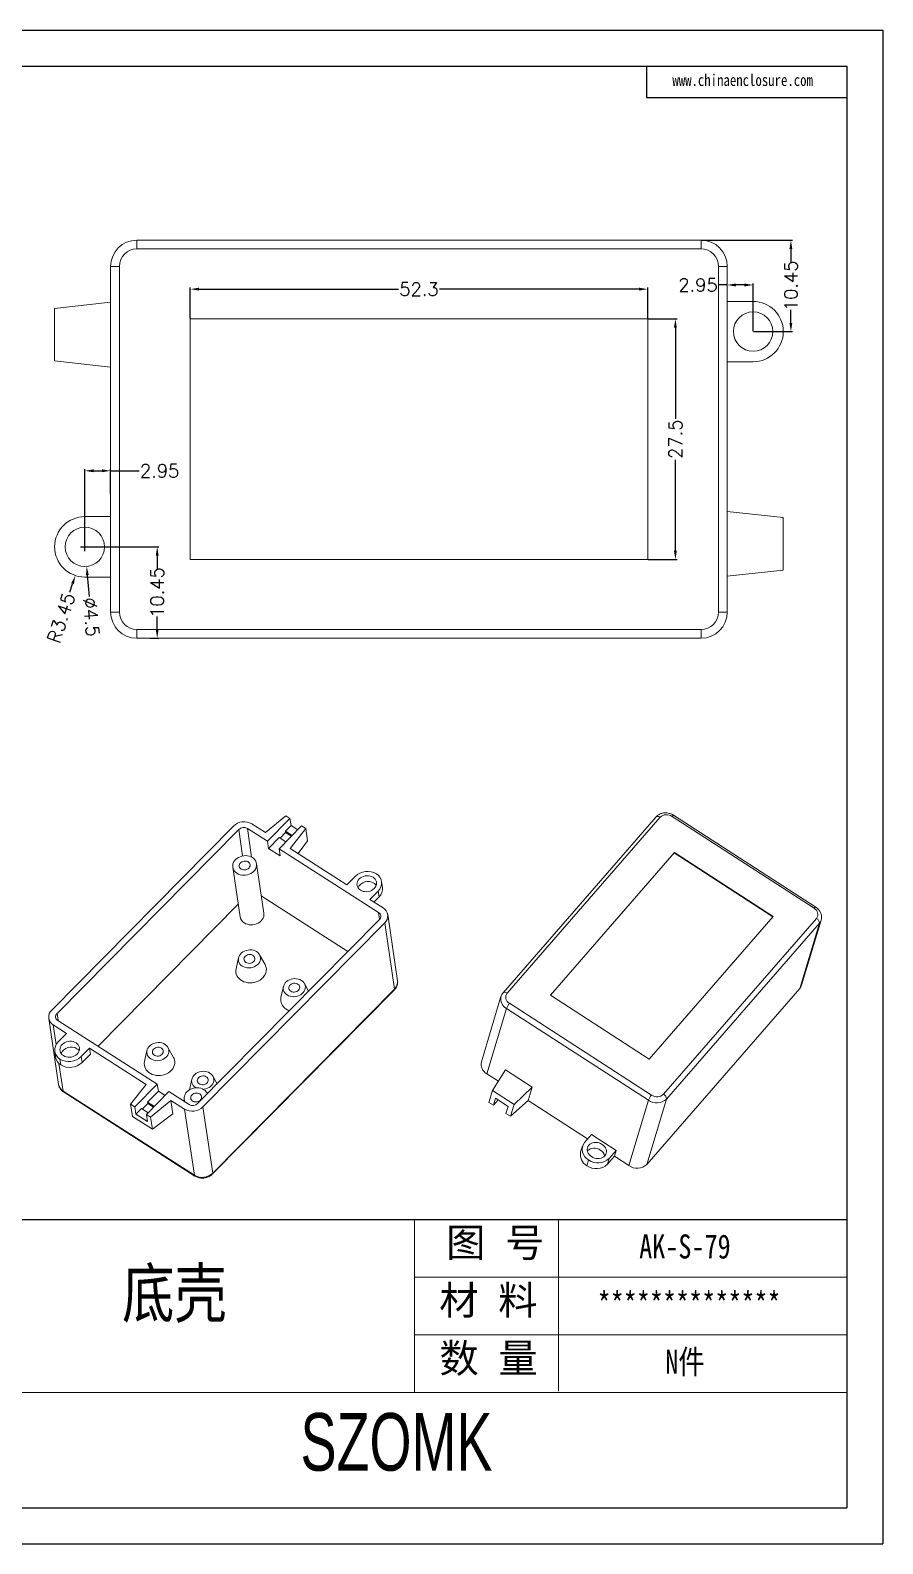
# Model space of a CAD drawing. Header units: inches. Extents: x 3288 to 3801, y 519 to 692.
# Drawn here: x 3703.7 to 3801.2, y 519 to 692 of the extents above; entities that cross this region are included whole.
import ezdxf

# ---------------------------------------------------------------- set-up
doc = ezdxf.new("R2010")
doc.units = ezdxf.units.IN
doc.layers.add('文字', color=81, linetype='Continuous')
doc.layers.add('粗实线', color=7, linetype='Continuous', lineweight=30)
doc.layers.add('细实线', color=3, linetype='Continuous', lineweight=9)
doc.styles.get("Standard").update_dxf_attribs({"font": 'txt', "bigfont": 'gbcbig.shx'})
doc.styles.add('宋体', font='', dxfattribs={"width": 0.8, "height": 3.5})
doc.styles.add('长仿宋', font='simsun.ttc', dxfattribs={"width": 0.7, "height": 4})
doc.styles.get('宋体').set_extended_font_data('SimSun')
doc.dimstyles.new('1.5', dxfattribs={"dimtxt": 1.5, "dimasz": 1, "dimexe": 0.18, "dimexo": 0.0625, "dimgap": 0.1, "dimtad": 0, "dimzin": 12, "dimdsep": 46, "dimtxsty": 'Standard', "dimcen": 0.5, "dimclrd": 3, "dimclre": 3, "dimadec": 0, "dimazin": 0, "dimtfac": 1, "dimtofl": 0, "dimtmove": 0, "dimatfit": 3, "dimfxl": 1, "dimtolj": 1, "dimtzin": 0, "dimarcsym": 0})

# ---------------------------------------------------------------- blocks, each defined once
blk = doc.blocks.new('*D284')
at = {"color": 3, "lineweight": -2}
for p, q in [((3710, 632.97), (3718.39, 632.97)), ((3718.21, 631.97), (3718.21, 630.47)), ((3718.21, 623.52), (3718.21, 625.02)), ((3717.42, 622.52), (3718.39, 622.52))]:
    blk.add_line(p, q, dxfattribs=at)
at = {"color": 3}
for points in [[(3718.05, 631.97), (3718.38, 631.97), (3718.21, 632.97)], [(3718.05, 623.52), (3718.38, 623.52), (3718.21, 622.52)]]:
    blk.add_solid(points, dxfattribs=at)
at = {"layer": 'Defpoints', "color": 0}
for p in [(3709.94, 632.97), (3717.35, 622.52), (3718.21, 622.52)]:
    blk.add_point(p, dxfattribs=at)
at = {"color": 0, "insert": (3718.21, 627.75), "char_height": 1.5, "attachment_point": 5, "rotation": 90}
blk.add_mtext('\\A1;10.45', dxfattribs=at)
blk = doc.blocks.new('*D285')
at = {"color": 3, "lineweight": -2}
for p, q in [((3709.94, 633.03), (3709.94, 641.84)), ((3712.89, 639.07), (3712.89, 641.84)), ((3710.94, 641.66), (3711.89, 641.66)), ((3712.89, 641.66), (3716.14, 641.66))]:
    blk.add_line(p, q, dxfattribs=at)
at = {"color": 3}
for points in [[(3710.94, 641.83), (3710.94, 641.5), (3709.94, 641.66)], [(3711.89, 641.83), (3711.89, 641.5), (3712.89, 641.66)]]:
    blk.add_solid(points, dxfattribs=at)
at = {"layer": 'Defpoints', "color": 0}
for p in [(3712.89, 641.66), (3712.89, 639), (3709.94, 632.97)]:
    blk.add_point(p, dxfattribs=at)
at = {"color": 0, "insert": (3718.49, 641.66), "char_height": 1.5, "attachment_point": 5}
blk.add_mtext('\\A1;2.95', dxfattribs=at)
blk = doc.blocks.new('*D286')
at = {"color": 3, "lineweight": -2}
for p, q in [((3721.99, 659.08), (3721.99, 662.6)), ((3774.29, 659.08), (3774.29, 662.6)), ((3722.99, 662.42), (3745.79, 662.42)), ((3773.29, 662.42), (3750.49, 662.42))]:
    blk.add_line(p, q, dxfattribs=at)
at = {"color": 3}
for points in [[(3722.99, 662.59), (3722.99, 662.26), (3721.99, 662.42)], [(3773.29, 662.59), (3773.29, 662.26), (3774.29, 662.42)]]:
    blk.add_solid(points, dxfattribs=at)
at = {"layer": 'Defpoints', "color": 0}
for p in [(3774.29, 662.42), (3721.99, 659.02), (3774.29, 659.02)]:
    blk.add_point(p, dxfattribs=at)
at = {"color": 0, "insert": (3748.14, 662.42), "char_height": 1.5, "attachment_point": 5}
blk.add_mtext('\\A1;52.3', dxfattribs=at)
blk = doc.blocks.new('*D287')
at = {"color": 3, "lineweight": -2}
for p, q in [((3774.35, 659.02), (3777.64, 659.02)), ((3777.46, 658.02), (3777.46, 647.62)), ((3777.46, 632.52), (3777.46, 642.92)), ((3774.35, 631.52), (3777.64, 631.52))]:
    blk.add_line(p, q, dxfattribs=at)
at = {"color": 3}
for points in [[(3777.29, 658.02), (3777.62, 658.02), (3777.46, 659.02)], [(3777.29, 632.52), (3777.62, 632.52), (3777.46, 631.52)]]:
    blk.add_solid(points, dxfattribs=at)
at = {"layer": 'Defpoints', "color": 0}
for p in [(3774.29, 659.02), (3774.29, 631.52), (3777.46, 631.52)]:
    blk.add_point(p, dxfattribs=at)
at = {"color": 0, "insert": (3777.46, 645.27), "char_height": 1.5, "attachment_point": 5, "rotation": 90}
blk.add_mtext('\\A1;27.5', dxfattribs=at)
blk = doc.blocks.new('*D288')
at = {"color": 3, "lineweight": -2}
for p, q in [((3783.39, 662.9), (3782.39, 662.9)), ((3783.39, 662.82), (3783.39, 663.08)), ((3785.34, 662.9), (3784.39, 662.9)), ((3786.34, 657.63), (3786.34, 663.08))]:
    blk.add_line(p, q, dxfattribs=at)
at = {"color": 3}
for points in [[(3784.39, 663.07), (3784.39, 662.73), (3783.39, 662.9)], [(3785.34, 663.07), (3785.34, 662.73), (3786.34, 662.9)]]:
    blk.add_solid(points, dxfattribs=at)
at = {"layer": 'Defpoints', "color": 0}
for p in [(3783.39, 662.9), (3783.39, 662.76), (3786.34, 657.57)]:
    blk.add_point(p, dxfattribs=at)
at = {"color": 0, "insert": (3780.04, 662.9), "char_height": 1.5, "attachment_point": 5}
blk.add_mtext('\\A1;2.95', dxfattribs=at)
blk = doc.blocks.new('*D289')
at = {"color": 3, "lineweight": -2}
for p, q in [((3780.45, 668.02), (3790.84, 668.02)), ((3790.66, 667.02), (3790.66, 665.52)), ((3790.66, 658.57), (3790.66, 660.07)), ((3786.4, 657.57), (3790.84, 657.57))]:
    blk.add_line(p, q, dxfattribs=at)
at = {"color": 3}
for points in [[(3790.49, 667.02), (3790.82, 667.02), (3790.66, 668.02)], [(3790.49, 658.57), (3790.82, 658.57), (3790.66, 657.57)]]:
    blk.add_solid(points, dxfattribs=at)
at = {"layer": 'Defpoints', "color": 0}
for p in [(3780.39, 668.02), (3790.66, 668.02), (3786.34, 657.57)]:
    blk.add_point(p, dxfattribs=at)
at = {"color": 0, "insert": (3790.66, 662.8), "char_height": 1.5, "attachment_point": 5, "rotation": 90}
blk.add_mtext('\\A1;10.45', dxfattribs=at)
blk = doc.blocks.new('*D290')
at = {"color": 3, "lineweight": -2}
for p, q in [((3709.94, 632.47), (3709.94, 633.47)), ((3709.44, 632.97), (3710.44, 632.97)), ((3708.22, 627.8), (3708.54, 628.75))]:
    blk.add_line(p, q, dxfattribs=at)
at = {"color": 3}
blk.add_solid([(3708.38, 628.8), (3708.69, 628.7), (3708.85, 629.7)], dxfattribs=at)
at = {"layer": 'Defpoints', "color": 0}
for p in [(3709.94, 632.97), (3708.85, 629.7)]:
    blk.add_point(p, dxfattribs=at)
at = {"color": 0, "insert": (3707.24, 624.86), "char_height": 1.5, "attachment_point": 5, "rotation": 71.6304}
blk.add_mtext('\\A1;R3.45', dxfattribs=at)
blk = doc.blocks.new('*D291')
at = {"color": 3, "lineweight": -2}
for p, q in [((3709.94, 632.47), (3709.94, 633.47)), ((3709.44, 632.97), (3710.44, 632.97)), ((3710.47, 627.28), (3710.24, 629.74))]:
    blk.add_line(p, q, dxfattribs=at)
at = {"color": 3}
blk.add_solid([(3710.4, 629.75), (3710.07, 629.72), (3710.15, 630.73)], dxfattribs=at)
at = {"layer": 'Defpoints', "color": 0}
for p in [(3709.73, 635.21), (3710.15, 630.73)]:
    blk.add_point(p, dxfattribs=at)
at = {"color": 0, "insert": (3710.68, 624.94), "char_height": 1.5, "attachment_point": 5, "rotation": 275.3011}
blk.add_mtext('\\A1;∅4.5', dxfattribs=at)

msp = doc.modelspace()

# ---------------------------------------------------------------- linework, layer by layer
for p, q in [((3556.531, 692.009), (3801.158, 692.009)), ((3801.158, 692.009), (3801.158, 519.041)), ((3562.861, 687.891), (3797.04, 687.891)), ((3774.16, 687.891), (3774.16, 684.316)), ((3797.04, 687.891), (3797.04, 523.159)), ((3774.16, 684.316), (3797.04, 684.316)), ((3648.781, 556.105), (3797.04, 556.105)), ((3562.861, 523.159), (3797.04, 523.159)), ((3556.531, 519.041), (3801.158, 519.041))]:
    msp.add_line(p, q)
at = {"color": 7, "linetype": 'Continuous', "lineweight": 15}
for p, q in [((3715.888, 668.022), (3715.888, 667.022)), ((3715.888, 668.022), (3780.388, 668.022)), ((3780.388, 667.022), (3780.388, 668.022)), ((3780.388, 667.022), (3715.888, 667.022)), ((3713.888, 665.022), (3712.888, 665.022)), ((3712.888, 625.522), (3712.888, 665.022)), ((3713.888, 665.022), (3713.888, 625.522)), ((3782.388, 625.522), (3782.388, 665.022)), ((3783.388, 665.022), (3782.388, 665.022)), ((3783.388, 665.022), (3783.388, 625.522)), ((3706.488, 660.222), (3712.888, 660.922)), ((3783.388, 661.022), (3786.338, 661.022)), ((3706.488, 654.222), (3706.488, 660.222)), ((3721.988, 659.022), (3721.988, 631.522)), ((3774.288, 659.022), (3721.988, 659.022)), ((3774.288, 631.522), (3774.288, 659.022)), ((3712.888, 653.522), (3706.488, 654.222)), ((3786.338, 654.122), (3783.388, 654.122)), ((3783.388, 637.022), (3789.788, 636.322)), ((3709.938, 636.422), (3712.888, 636.422)), ((3789.788, 636.322), (3789.788, 630.322)), ((3721.988, 631.522), (3774.288, 631.522)), ((3789.788, 630.322), (3783.388, 629.622)), ((3712.888, 629.522), (3709.938, 629.522)), ((3712.888, 625.522), (3713.888, 625.522)), ((3782.388, 625.522), (3783.388, 625.522)), ((3715.888, 623.522), (3780.388, 623.522)), ((3715.888, 623.522), (3715.888, 622.522)), ((3780.388, 622.522), (3780.388, 623.522)), ((3780.388, 622.522), (3715.888, 622.522)), ((3732.92, 602.229), (3730.593, 600.313)), ((3733.395, 601.925), (3732.92, 602.229)), ((3775.24, 602.109), (3757.75, 582.009)), ((3775.703, 602.068), (3758.214, 581.967)), ((3793.308, 591.665), (3777.068, 602.16)), ((3793.493, 591.798), (3777.253, 602.293)), ((3726.928, 601.063), (3706.155, 580.036)), ((3727.536, 600.673), (3706.763, 579.646)), ((3730.818, 599.317), (3728.519, 600.789)), ((3730.593, 600.313), (3729.034, 601.311)), ((3733.395, 601.925), (3730.818, 599.317)), ((3732.148, 598.465), (3734.725, 601.073)), ((3732.893, 600.313), (3732.264, 599.677)), ((3733.515, 601.111), (3732.871, 600.459)), ((3732.893, 600.313), (3732.871, 600.459)), ((3733.635, 599.97), (3732.871, 600.459)), ((3733.555, 599.889), (3732.893, 600.313)), ((3733.515, 601.111), (3733.395, 601.925)), ((3733.405, 598.512), (3735.2, 600.769)), ((3733.515, 601.111), (3734.279, 600.622)), ((3735.2, 600.769), (3734.725, 601.073)), ((3735.404, 599.391), (3735.2, 600.769)), ((3730.939, 598.503), (3730.818, 599.317)), ((3732.163, 599.742), (3730.939, 598.503)), ((3730.939, 598.503), (3732.269, 597.651)), ((3732.163, 599.742), (3732.926, 599.253)), ((3739.903, 594.351), (3733.405, 598.512)), ((3734.328, 597.921), (3735.404, 599.391)), ((3730.412, 591.091), (3729.572, 596.76)), ((3743.53, 591.178), (3732.148, 598.465)), ((3732.269, 597.651), (3732.148, 598.465)), ((3777.338, 598.041), (3763.157, 581.743)), ((3777.321, 597.984), (3763.178, 581.729)), ((3777.321, 597.984), (3777.338, 598.041)), ((3788.607, 590.691), (3777.321, 597.984)), ((3788.645, 590.735), (3777.338, 598.041)), ((3726.852, 596.358), (3727.692, 590.689)), ((3740.853, 595.313), (3739.903, 594.351)), ((3742.526, 592.672), (3743.476, 593.634)), ((3743.575, 592.966), (3743.476, 593.634)), ((3743.97, 594.058), (3743.871, 594.726)), ((3711.451, 575.9), (3727.479, 592.124)), ((3730.117, 593.082), (3740.018, 586.743)), ((3744.046, 591.699), (3742.526, 592.672)), ((3742.991, 592.375), (3743.575, 592.966)), ((3722.839, 569.354), (3743.612, 590.381)), ((3723.447, 568.964), (3744.22, 589.991)), ((3745.339, 582.433), (3744.22, 589.991)), ((3745.683, 583.382), (3744.563, 590.941)), ((3774.464, 574.436), (3788.645, 590.735)), ((3776.099, 570.41), (3793.588, 590.51)), ((3793.913, 589.958), (3776.424, 569.857)), ((3791.671, 582.499), (3793.913, 589.958)), ((3791.874, 582.865), (3794.116, 590.323)), ((3727.509, 585.997), (3727.233, 584.734)), ((3730.544, 585.224), (3729.915, 586.353)), ((3735.529, 582.199), (3735.045, 583.068)), ((3724.542, 561.298), (3745.315, 582.324)), ((3724.566, 561.406), (3745.339, 582.433)), ((3732.639, 582.712), (3732.364, 581.449)), ((3757.513, 581.581), (3755.272, 574.122)), ((3763.157, 581.743), (3774.464, 574.436)), ((3791.671, 582.499), (3774.182, 562.399)), ((3758.137, 580.214), (3755.895, 572.756)), ((3774.377, 569.72), (3758.137, 580.214)), ((3758.494, 580.813), (3774.734, 570.318)), ((3705.812, 579.086), (3706.931, 571.527)), ((3706.329, 578.328), (3707.849, 577.354)), ((3706.845, 578.849), (3718.227, 571.562)), ((3707.849, 577.354), (3706.899, 576.393)), ((3706.504, 575.3), (3706.603, 574.632)), ((3707.198, 573.76), (3707.099, 574.428)), ((3709.522, 574.714), (3710.472, 575.675)), ((3709.522, 574.714), (3709.621, 574.045)), ((3709.621, 574.045), (3710.571, 575.007)), ((3710.571, 575.007), (3710.472, 575.675)), ((3710.472, 575.675), (3716.97, 571.515)), ((3717.042, 575.402), (3716.767, 574.139)), ((3720.077, 574.629), (3719.448, 575.758)), ((3757.216, 571.901), (3755.895, 572.756)), ((3756.541, 570.846), (3758.037, 573.187)), ((3758.037, 573.187), (3761.08, 571.221)), ((3716.97, 571.515), (3715.175, 569.258)), ((3718.227, 571.562), (3715.65, 568.954)), ((3718.347, 570.748), (3718.227, 571.562)), ((3722.172, 572.117), (3721.913, 570.929)), ((3725.063, 571.605), (3724.578, 572.473)), ((3756.541, 570.846), (3756.133, 569.486)), ((3759.008, 569.251), (3756.541, 570.846)), ((3761.08, 571.221), (3759.008, 569.251)), ((3761.08, 571.221), (3760.623, 569.7)), ((3707.449, 570.769), (3722.46, 561.158)), ((3707.501, 570.674), (3722.513, 561.062)), ((3715.379, 567.88), (3715.175, 569.258)), ((3715.175, 569.258), (3715.65, 568.954)), ((3717.145, 569.363), (3716.516, 568.727)), ((3716.98, 568.102), (3719.557, 570.71)), ((3718.347, 570.748), (3717.123, 569.509)), ((3717.145, 569.363), (3717.123, 569.509)), ((3717.887, 569.02), (3717.123, 569.509)), ((3717.807, 568.939), (3717.145, 569.363)), ((3717.455, 567.798), (3719.783, 569.714)), ((3719.111, 570.259), (3718.347, 570.748)), ((3719.557, 570.71), (3721.856, 569.238)), ((3719.783, 569.714), (3721.341, 568.716)), ((3720.011, 568.173), (3719.783, 569.714)), ((3721.311, 569.836), (3721.352, 569.561)), ((3756.647, 569.154), (3756.133, 569.486)), ((3756.888, 569.957), (3756.647, 569.154)), ((3756.647, 569.154), (3757.181, 569.768)), ((3756.888, 569.957), (3758.327, 569.027)), ((3760.623, 569.7), (3758.6, 567.892)), ((3759.008, 569.251), (3758.6, 567.892)), ((3767.413, 565.312), (3760.623, 569.7)), ((3772.135, 562.261), (3774.377, 569.72)), ((3776.424, 569.857), (3774.182, 562.399)), ((3715.379, 567.88), (3717.659, 566.42)), ((3715.65, 568.954), (3715.771, 568.14)), ((3716.415, 568.792), (3715.771, 568.14)), ((3717.101, 567.288), (3715.771, 568.14)), ((3716.415, 568.792), (3717.179, 568.303)), ((3716.98, 568.102), (3717.455, 567.798)), ((3717.101, 567.288), (3716.98, 568.102)), ((3717.659, 566.42), (3717.455, 567.798)), ((3717.659, 566.42), (3720.011, 568.173)), ((3722.46, 561.158), (3721.341, 568.716)), ((3723.447, 568.964), (3724.566, 561.406)), ((3758.086, 568.224), (3758.327, 569.027)), ((3758.6, 567.892), (3758.086, 568.224)), ((3767.052, 564.897), (3767.852, 565.817)), ((3767.852, 565.817), (3770.689, 563.983)), ((3766.818, 564.477), (3766.62, 563.818)), ((3770.689, 563.983), (3769.889, 563.064)), ((3770.689, 563.983), (3770.49, 563.324)), ((3767.535, 562.906), (3767.337, 562.246)), ((3770.49, 563.324), (3769.69, 562.404)), ((3769.889, 563.064), (3769.69, 562.404)), ((3772.135, 562.261), (3770.49, 563.324))]:
    msp.add_line(p, q, dxfattribs=at)
at = {"color": 8, "linetype": 'Continuous', "lineweight": 15}
for p, q in [((3727.536, 600.673), (3727.984, 597.648)), ((3729.005, 597.51), (3728.519, 600.789)), ((3743.53, 591.178), (3743.643, 590.415)), ((3706.885, 578.823), (3706.763, 579.646)), ((3706.329, 578.328), (3706.662, 576.082)), ((3706.981, 573.929), (3707.449, 570.769))]:
    msp.add_line(p, q, dxfattribs=at)
at = {"color": 8, "linetype": 'Continuous', "lineweight": 15, "flags": 128}
for points in [[(3775.703, 602.068), (3775.621, 602.114), (3775.539, 602.148), (3775.46, 602.167), (3775.387, 602.172), (3775.323, 602.161), (3775.27, 602.136), (3775.24, 602.109)], [(3793.308, 591.665), (3793.359, 591.72), (3793.405, 591.763), (3793.444, 591.79), (3793.474, 591.801), (3793.493, 591.798)], [(3757.751, 582.009), (3757.781, 582.036), (3757.834, 582.061), (3757.898, 582.071), (3757.971, 582.067), (3758.05, 582.047), (3758.132, 582.014), (3758.214, 581.967)]]:
    msp.add_lwpolyline(points, dxfattribs=at)
at = {"color": 7, "linetype": 'Continuous', "lineweight": 15, "flags": 128}
for points in [[(3727.326, 595.663), (3727.501, 595.569), (3727.693, 595.5), (3727.897, 595.456), (3728.11, 595.44), (3728.325, 595.452), (3728.537, 595.491), (3728.741, 595.556), (3728.932, 595.646), (3729.106, 595.758), (3729.257, 595.89), (3729.383, 596.038), (3729.48, 596.2), (3729.545, 596.37), (3729.578, 596.545), (3729.577, 596.72), (3729.543, 596.891), (3729.476, 597.054), (3729.377, 597.205), (3729.25, 597.34), (3729.098, 597.456), (3728.923, 597.549), (3728.731, 597.618), (3728.527, 597.662), (3728.314, 597.678), (3728.099, 597.666), (3727.887, 597.627), (3727.683, 597.562), (3727.492, 597.472), (3727.318, 597.36), (3727.167, 597.228), (3727.041, 597.08), (3726.945, 596.918), (3726.879, 596.748), (3726.846, 596.573), (3726.847, 596.398), (3726.881, 596.227), (3726.949, 596.064), (3727.047, 595.913), (3727.174, 595.778), (3727.326, 595.663)], [(3727.81, 596.152), (3727.93, 596.092), (3728.066, 596.058), (3728.209, 596.051), (3728.353, 596.072), (3728.489, 596.118), (3728.61, 596.189), (3728.71, 596.279), (3728.783, 596.384), (3728.825, 596.499), (3728.834, 596.617), (3728.81, 596.732), (3728.753, 596.838), (3728.667, 596.928), (3728.557, 596.999), (3728.428, 597.046), (3728.287, 597.067), (3728.143, 597.06), (3728.002, 597.026), (3727.873, 596.967), (3727.761, 596.886), (3727.674, 596.788), (3727.616, 596.677), (3727.591, 596.56), (3727.598, 596.442), (3727.639, 596.331), (3727.711, 596.233), (3727.81, 596.152)], [(3742.889, 595.207), (3742.73, 595.291), (3742.553, 595.35), (3742.365, 595.383), (3742.17, 595.387), (3741.975, 595.365), (3741.786, 595.315), (3741.609, 595.239), (3741.448, 595.14), (3741.309, 595.021), (3741.197, 594.885), (3741.113, 594.737), (3741.062, 594.581), (3741.044, 594.422), (3741.06, 594.264), (3741.109, 594.112), (3741.191, 593.972), (3741.302, 593.846), (3741.44, 593.74), (3741.599, 593.656), (3741.776, 593.597), (3741.964, 593.565), (3742.159, 593.56), (3742.354, 593.583), (3742.543, 593.633), (3742.72, 593.708), (3742.881, 593.807), (3743.02, 593.926), (3743.132, 594.062), (3743.216, 594.21), (3743.267, 594.366), (3743.285, 594.526), (3743.269, 594.684), (3743.22, 594.835), (3743.138, 594.976), (3743.027, 595.101), (3742.889, 595.207)], [(3728.166, 589.993), (3728.341, 589.9), (3728.532, 589.831), (3728.737, 589.787), (3728.95, 589.771), (3729.165, 589.783), (3729.377, 589.822), (3729.581, 589.887), (3729.772, 589.977), (3729.945, 590.089), (3730.097, 590.221), (3730.223, 590.369), (3730.319, 590.531), (3730.385, 590.701), (3730.418, 590.876), (3730.417, 591.051), (3730.412, 591.091)], [(3729.575, 586.706), (3729.723, 586.593), (3729.844, 586.461), (3729.936, 586.312), (3729.996, 586.152), (3730.022, 585.984), (3730.013, 585.813), (3729.97, 585.644), (3729.894, 585.481), (3729.787, 585.329), (3729.651, 585.192), (3729.492, 585.074), (3729.312, 584.977), (3729.117, 584.906), (3728.912, 584.86), (3728.703, 584.843), (3728.495, 584.854), (3728.295, 584.892), (3728.107, 584.958), (3727.937, 585.048), (3727.789, 585.161), (3727.667, 585.294), (3727.575, 585.443), (3727.516, 585.603), (3727.49, 585.771), (3727.498, 585.942), (3727.541, 586.111), (3727.618, 586.274), (3727.725, 586.426), (3727.86, 586.563), (3728.02, 586.681), (3728.2, 586.777), (3728.394, 586.849), (3728.599, 586.894), (3728.808, 586.912), (3729.016, 586.901), (3729.217, 586.863), (3729.405, 586.797), (3729.575, 586.706)], [(3728.353, 585.47), (3728.254, 585.551), (3728.183, 585.65), (3728.142, 585.761), (3728.134, 585.878), (3728.16, 585.995), (3728.218, 586.106), (3728.305, 586.205), (3728.416, 586.286), (3728.546, 586.344), (3728.686, 586.378), (3728.831, 586.385), (3728.971, 586.364), (3729.1, 586.317), (3729.211, 586.247), (3729.296, 586.156), (3729.353, 586.051), (3729.377, 585.936), (3729.368, 585.818), (3729.326, 585.703), (3729.253, 585.597), (3729.154, 585.507), (3729.032, 585.437), (3728.896, 585.39), (3728.753, 585.37), (3728.609, 585.377), (3728.474, 585.411), (3728.353, 585.47)], [(3727.233, 584.734), (3727.207, 584.538), (3727.215, 584.34), (3727.256, 584.147), (3727.33, 583.961), (3727.435, 583.788), (3727.57, 583.63), (3727.732, 583.49), (3727.918, 583.371), (3728.123, 583.276), (3728.345, 583.206), (3728.579, 583.162), (3728.819, 583.145), (3729.063, 583.157), (3729.304, 583.196), (3729.538, 583.261), (3729.76, 583.352), (3729.967, 583.467), (3730.154, 583.603), (3730.318, 583.758), (3730.455, 583.929), (3730.563, 584.112), (3730.639, 584.304), (3730.682, 584.501), (3730.692, 584.7), (3730.668, 584.896), (3730.61, 585.085), (3730.544, 585.224)], [(3734.705, 583.422), (3734.535, 583.512), (3734.347, 583.578), (3734.146, 583.616), (3733.939, 583.627), (3733.73, 583.609), (3733.525, 583.564), (3733.33, 583.492), (3733.15, 583.396), (3732.99, 583.278), (3732.855, 583.141), (3732.748, 582.989), (3732.672, 582.826), (3732.629, 582.657), (3732.62, 582.486), (3732.646, 582.318), (3732.706, 582.158), (3732.797, 582.009), (3732.919, 581.876), (3733.067, 581.763), (3733.237, 581.673), (3733.425, 581.607), (3733.626, 581.569), (3733.833, 581.558), (3734.042, 581.575), (3734.247, 581.621), (3734.442, 581.693), (3734.622, 581.789), (3734.782, 581.907), (3734.917, 582.044), (3735.024, 582.196), (3735.1, 582.359), (3735.143, 582.528), (3735.152, 582.699), (3735.126, 582.867), (3735.067, 583.027), (3734.975, 583.176), (3734.853, 583.308), (3734.705, 583.422)], [(3733.484, 582.185), (3733.604, 582.126), (3733.74, 582.092), (3733.883, 582.085), (3734.027, 582.105), (3734.163, 582.152), (3734.284, 582.222), (3734.384, 582.312), (3734.457, 582.418), (3734.499, 582.533), (3734.508, 582.651), (3734.484, 582.766), (3734.427, 582.871), (3734.341, 582.962), (3734.231, 583.032), (3734.102, 583.079), (3733.961, 583.1), (3733.817, 583.093), (3733.676, 583.06), (3733.546, 583.001), (3733.435, 582.92), (3733.348, 582.821), (3733.29, 582.71), (3733.265, 582.593), (3733.272, 582.476), (3733.313, 582.365), (3733.385, 582.266), (3733.484, 582.185)], [(3732.953, 580.143), (3733.149, 580.036), (3733.323, 579.966)], [(3708.935, 576.287), (3708.776, 576.371), (3708.599, 576.43), (3708.411, 576.462), (3708.216, 576.467), (3708.021, 576.444), (3707.832, 576.394), (3707.655, 576.318), (3707.494, 576.22), (3707.355, 576.101), (3707.243, 575.965), (3707.159, 575.817), (3707.108, 575.661), (3707.09, 575.501), (3707.106, 575.343), (3707.155, 575.192), (3707.237, 575.051), (3707.348, 574.926), (3707.486, 574.82), (3707.645, 574.736), (3707.822, 574.677), (3708.011, 574.644), (3708.205, 574.639), (3708.4, 574.662), (3708.589, 574.712), (3708.766, 574.788), (3708.927, 574.887), (3709.066, 575.006), (3709.178, 575.141), (3709.262, 575.29), (3709.313, 575.446), (3709.331, 575.605), (3709.315, 575.763), (3709.266, 575.915), (3709.184, 576.055), (3709.073, 576.18), (3708.935, 576.287)], [(3719.108, 576.112), (3718.938, 576.202), (3718.75, 576.268), (3718.549, 576.306), (3718.342, 576.317), (3718.132, 576.299), (3717.928, 576.254), (3717.733, 576.182), (3717.553, 576.086), (3717.393, 575.968), (3717.258, 575.831), (3717.151, 575.679), (3717.075, 575.516), (3717.032, 575.347), (3717.023, 575.176), (3717.049, 575.008), (3717.108, 574.848), (3717.2, 574.699), (3717.322, 574.566), (3717.47, 574.453), (3717.64, 574.363), (3717.828, 574.297), (3718.028, 574.259), (3718.236, 574.248), (3718.445, 574.265), (3718.65, 574.311), (3718.845, 574.383), (3719.025, 574.479), (3719.184, 574.597), (3719.32, 574.734), (3719.427, 574.886), (3719.503, 575.049), (3719.546, 575.218), (3719.555, 575.389), (3719.529, 575.557), (3719.469, 575.717), (3719.377, 575.866), (3719.256, 575.998), (3719.108, 576.112)], [(3716.767, 574.139), (3716.74, 573.943), (3716.748, 573.745), (3716.789, 573.552), (3716.863, 573.367), (3716.968, 573.193), (3717.103, 573.035), (3717.265, 572.895), (3717.451, 572.776), (3717.657, 572.681), (3717.878, 572.611), (3718.112, 572.567), (3718.352, 572.55), (3718.596, 572.562), (3718.837, 572.601), (3719.071, 572.666), (3719.294, 572.757), (3719.5, 572.872), (3719.688, 573.008), (3719.851, 573.163), (3719.988, 573.334), (3720.096, 573.517), (3720.172, 573.709), (3720.216, 573.906), (3720.225, 574.105), (3720.201, 574.301), (3720.143, 574.49), (3720.077, 574.629)], [(3718.691, 575.69), (3718.571, 575.749), (3718.435, 575.783), (3718.292, 575.79), (3718.148, 575.77), (3718.012, 575.723), (3717.891, 575.653), (3717.791, 575.562), (3717.718, 575.457), (3717.676, 575.342), (3717.667, 575.224), (3717.691, 575.109), (3717.748, 575.003), (3717.834, 574.913), (3717.944, 574.842), (3718.073, 574.795), (3718.214, 574.775), (3718.358, 574.781), (3718.499, 574.815), (3718.628, 574.874), (3718.74, 574.955), (3718.827, 575.054), (3718.884, 575.164), (3718.91, 575.282), (3718.903, 575.399), (3718.862, 575.51), (3718.79, 575.609), (3718.691, 575.69)], [(3722.628, 571.151), (3722.6, 571.168), (3722.452, 571.281), (3722.331, 571.414), (3722.239, 571.563), (3722.179, 571.723), (3722.153, 571.891), (3722.162, 572.062), (3722.205, 572.231), (3722.281, 572.394), (3722.388, 572.546), (3722.524, 572.683), (3722.683, 572.801), (3722.863, 572.897), (3723.058, 572.969), (3723.263, 573.014), (3723.472, 573.032), (3723.68, 573.021), (3723.88, 572.983), (3724.068, 572.917), (3724.238, 572.827)], [(3724.238, 572.827), (3724.386, 572.713), (3724.508, 572.581), (3724.6, 572.432), (3724.659, 572.272), (3724.685, 572.104), (3724.677, 571.933), (3724.634, 571.764), (3724.557, 571.601), (3724.45, 571.449), (3724.315, 571.312), (3724.155, 571.194), (3723.975, 571.098), (3723.78, 571.026), (3723.576, 570.981), (3723.496, 570.97)], [(3723.557, 570.934), (3723.382, 571.027), (3723.19, 571.097), (3722.986, 571.14), (3722.773, 571.156), (3722.558, 571.144), (3722.346, 571.106), (3722.142, 571.041), (3721.951, 570.951), (3721.777, 570.838), (3721.626, 570.706), (3721.5, 570.558), (3721.403, 570.397), (3721.338, 570.227), (3721.305, 570.052), (3721.306, 569.877), (3721.34, 569.705), (3721.407, 569.542), (3721.422, 569.516)], [(3723.822, 572.405), (3723.921, 572.324), (3723.992, 572.225), (3724.033, 572.114), (3724.041, 571.997), (3724.015, 571.88), (3723.957, 571.769), (3723.87, 571.67), (3723.759, 571.589), (3723.629, 571.53), (3723.489, 571.497), (3723.344, 571.49), (3723.203, 571.511), (3723.075, 571.557), (3722.964, 571.628), (3722.878, 571.719), (3722.822, 571.824), (3722.797, 571.939), (3722.807, 572.057), (3722.849, 572.172), (3722.922, 572.277), (3723.021, 572.368), (3723.143, 572.438), (3723.279, 572.485), (3723.422, 572.505), (3723.566, 572.498), (3723.701, 572.464), (3723.822, 572.405)], [(3723.074, 570.445), (3722.953, 570.504), (3722.818, 570.538), (3722.674, 570.545), (3722.53, 570.525), (3722.394, 570.478), (3722.273, 570.408), (3722.173, 570.317), (3722.1, 570.212), (3722.058, 570.097), (3722.049, 569.979), (3722.074, 569.864), (3722.13, 569.758), (3722.216, 569.668), (3722.326, 569.597), (3722.455, 569.55), (3722.596, 569.53), (3722.74, 569.536), (3722.881, 569.57), (3723.011, 569.629), (3723.122, 569.71), (3723.209, 569.809), (3723.267, 569.919), (3723.292, 570.037), (3723.285, 570.154), (3723.244, 570.265), (3723.172, 570.364), (3723.074, 570.445)], [(3769.08, 564.682), (3769.232, 564.567), (3769.36, 564.435), (3769.461, 564.289), (3769.532, 564.134), (3769.571, 563.974), (3769.577, 563.814), (3769.548, 563.659), (3769.487, 563.514), (3769.395, 563.383), (3769.275, 563.27), (3769.131, 563.179), (3768.966, 563.112), (3768.787, 563.072), (3768.598, 563.059), (3768.405, 563.075), (3768.213, 563.117), (3768.03, 563.186), (3767.86, 563.28), (3767.709, 563.394), (3767.581, 563.526), (3767.479, 563.672), (3767.408, 563.828), (3767.37, 563.988), (3767.364, 564.148), (3767.392, 564.303), (3767.453, 564.448), (3767.545, 564.579), (3767.665, 564.691), (3767.81, 564.782), (3767.974, 564.849), (3768.154, 564.889), (3768.343, 564.902), (3768.536, 564.887), (3768.727, 564.844), (3768.911, 564.775), (3769.08, 564.682)]]:
    msp.add_lwpolyline(points, dxfattribs=at)
at = {"color": 7, "linetype": 'Continuous', "lineweight": 15}
for centre in [(3786.338, 657.572), (3709.938, 632.972)]:
    msp.add_circle(centre, 2.25, dxfattribs=at)
for centre, radius, start, end in [((3715.888, 665.022), 3, 90, 180), ((3780.388, 665.022), 3, 0, 90), ((3715.888, 665.022), 2, 90, 180), ((3780.388, 665.022), 2, 0, 90), ((3786.338, 657.572), 3.45, 0, 90), ((3786.338, 657.572), 3.45, 270, 0), ((3709.938, 632.972), 3.45, 90, 180), ((3709.938, 632.972), 3.45, 180, 270), ((3715.888, 625.522), 3, 180, 270), ((3715.888, 625.522), 2, 180, 270), ((3780.388, 625.522), 2, 270, 0), ((3780.388, 625.522), 3, 270, 0), ((3776.441, 601.283), 1.077, 54.44755, 133.25821), ((3728.143, 599.816), 1.741, 59.18559, 134.24602), ((3728.103, 600.088), 0.815, 59.32547, 134.10614), ((3742.251, 593.874), 2.006, 59.28127, 134.15034), ((3742.65, 594.542), 1.227, 312.27043, 59.35868), ((3742.322, 593.486), 1.246, 57.64095, 156.33754), ((3742.513, 593.778), 0.896, 34.97772, 57.97321), ((3742.688, 593.904), 1.291, 313.36787, 6.84205), ((3743.498, 590.781), 1.07, 312.43723, 59.19188), ((3792.967, 590.971), 0.773, 323.40599, 63.85588), ((3728.689, 590.86), 1.012, 189.74779, 238.89531), ((3743.277, 590.749), 0.498, 312.19289, 59.43622), ((3793.32, 589.981), 0.593, 357.75689, 63.15691), ((3733.568, 581.206), 1.228, 168.6149, 239.94017), ((3758.834, 581.506), 0.773, 143.40599, 243.85588), ((3790.931, 583.15), 0.985, 318.68266, 343.17495), ((3706.877, 579.246), 1.07, 132.43723, 239.19188), ((3707.098, 579.278), 0.498, 132.19289, 239.43622), ((3759.97, 579.525), 1.959, 138.90912, 159.40665), ((3707.725, 575.484), 1.227, 132.27043, 239.35868), ((3707.845, 574.841), 1.26, 189.54653, 239.09657), ((3708.124, 576.153), 2.006, 239.28127, 314.15034), ((3708.368, 574.566), 1.246, 57.64095, 156.33754), ((3708.559, 574.858), 0.896, 34.97772, 57.97321), ((3708.224, 575.481), 2.003, 239.21803, 314.21358), ((3756.489, 573.852), 1.247, 167.48685, 241.5284), ((3723.003, 570.035), 1.056, 25.28716, 58.35969), ((3722.272, 569.939), 0.815, 239.32547, 314.10614), ((3776.211, 569.03), 1.959, 138.90912, 159.40665), ((3775.317, 571.03), 1.612, 234.34478, 313.36099), ((3775.361, 571.194), 1.077, 234.44755, 313.25821), ((3775.831, 569.881), 0.593, 357.75689, 63.15691), ((3722.232, 570.211), 1.741, 239.18559, 314.24602), ((3768.141, 564.107), 1.346, 144.03472, 243.22715), ((3768.175, 563.023), 1.224, 54.72316, 130.75399), ((3768.347, 563.125), 1.044, 12.52464, 59.18472), ((3768.011, 563.502), 1.426, 167.23249, 241.78276), ((3768.416, 563.774), 1.871, 234.76697, 312.9388), ((3768.617, 564.395), 1.841, 234.01064, 313.69513), ((3773.075, 563.571), 1.612, 234.34478, 313.36099), ((3723.352, 562.653), 1.741, 239.18559, 314.24602)]:
    msp.add_arc(centre, radius, start, end, dxfattribs=at)
at = {"color": 8, "linetype": 'Continuous', "lineweight": 15}
for centre, radius, start, end in [((3777.304, 602.026), 0.272, 100.887, 150.52923), ((3793.172, 590.609), 0.986, 318.68755, 342.48858), ((3744.575, 583.246), 1.116, 313.20994, 6.99998), ((3745.224, 582.402), 0.119, 319.60278, 15.01639), ((3758.729, 581.309), 1.245, 166.86512, 241.56445), ((3708.011, 571.709), 1.095, 189.54434, 239.09877), ((3707.574, 570.776), 0.125, 183.10551, 234.65621), ((3722.585, 561.164), 0.125, 183.11001, 234.6022), ((3724.451, 561.375), 0.119, 319.65677, 15.01073)]:
    msp.add_arc(centre, radius, start, end, dxfattribs=at)
at = {"color": 7, "linetype": 'Continuous', "lineweight": 15}
for points, knots in [([(3777.253, 602.293), (3777.217, 602.315), (3777.12, 602.375), (3776.95, 602.453), (3776.744, 602.519), (3776.53, 602.56), (3776.314, 602.573), (3776.1, 602.559), (3775.891, 602.516), (3775.694, 602.446), (3775.512, 602.349), (3775.359, 602.236), (3775.277, 602.148), (3775.24, 602.109)], [0, 0, 0, 0, 0.0571177, 0.1527385, 0.248625, 0.3448339, 0.4413355, 0.5380748, 0.634911, 0.7315805, 0.8277029, 0.9228544, 1, 1, 1, 1]), ([(3794.11, 590.311), (3794.114, 590.32), (3794.14, 590.386), (3794.16, 590.52), (3794.169, 590.706), (3794.145, 590.893), (3794.093, 591.076), (3794.014, 591.252), (3793.907, 591.419), (3793.775, 591.573), (3793.636, 591.7), (3793.536, 591.769), (3793.493, 591.798)], [0, 0, 0, 0, 0.01714057, 0.12768015, 0.23771161, 0.34781347, 0.45859368, 0.57051297, 0.6838181, 0.79852134, 0.91444462, 1, 1, 1, 1]), ([(3745.315, 582.324), (3745.344, 582.356), (3745.42, 582.437), (3745.523, 582.583), (3745.612, 582.763), (3745.672, 582.952), (3745.697, 583.143), (3745.699, 583.291), (3745.682, 583.372), (3745.678, 583.39)], [0, 0, 0, 0, 0.1068757, 0.2792761, 0.4506374, 0.6197086, 0.7863097, 0.9506774, 1, 1, 1, 1]), ([(3757.75, 582.009), (3757.723, 581.975), (3757.656, 581.892), (3757.574, 581.754), (3757.537, 581.644), (3757.519, 581.593)], [0, 0, 0, 0, 0.2692577, 0.66679, 1, 1, 1, 1]), ([(3706.936, 571.519), (3706.943, 571.476), (3706.959, 571.371), (3707.02, 571.213), (3707.111, 571.048), (3707.228, 570.898), (3707.359, 570.772), (3707.457, 570.705), (3707.501, 570.674)], [0, 0, 0, 0, 0.1261689, 0.306203, 0.4859984, 0.666531, 0.8485971, 1, 1, 1, 1]), ([(3722.513, 561.062), (3722.549, 561.041), (3722.643, 560.984), (3722.809, 560.913), (3723.009, 560.855), (3723.219, 560.824), (3723.434, 560.819), (3723.649, 560.841), (3723.86, 560.89), (3724.064, 560.965), (3724.254, 561.065), (3724.415, 561.177), (3724.504, 561.261), (3724.542, 561.298)], [0, 0, 0, 0, 0.0596165, 0.1540256, 0.2489841, 0.3446735, 0.4408992, 0.5375271, 0.6344856, 0.731733, 0.8292132, 0.9268023, 1, 1, 1, 1])]:
    msp.add_open_spline(points, degree=3, knots=knots, dxfattribs=at)
at = {"layer": '细实线', "color": 7}
for p, q in [((3747.62, 556.105), (3747.62, 536.337)), ((3764.093, 556.105), (3764.093, 536.476)), ((3797.04, 549.516), (3747.62, 549.516)), ((3797.04, 542.927), (3747.62, 542.927)), ((3797.04, 536.337), (3648.781, 536.337))]:
    msp.add_line(p, q, dxfattribs=at)

# ---------------------------------------------------------------- texts
at = {"layer": '文字', "color": 0, "attachment_point": 1, "style": '宋体'}
for s, insert, char_height, width in [('www.chinaenclosure.com', (3777.108, 686.985), 1.34226, 23.58222), ('{\\H1.111x;AK-S-79}', (3773.313, 554.384), 2.47098, 28.56728), ('底壳', (3714.196, 550.417), 5.4911, 70.20126), ('{\\H1.111x;**************}', (3768.56, 547.795), 2.47098, 28.56728), ('{\\H1.111x;N件}', (3776.301, 541.206), 2.47098, 28.56728)]:
    msp.add_mtext(s, dxfattribs=dict(at, insert=insert, char_height=char_height, width=width))
at = {"layer": '粗实线', "insert": (3734.602, 533.978), "char_height": 6.58927, "width": 73.8922, "attachment_point": 1, "style": '长仿宋'}
msp.add_mtext('{\\fSTXinwei|b0|i0|c134|p2;SZOMK}', dxfattribs=at)
at = {"layer": '细实线', "color": 7, "char_height": 3.29464, "attachment_point": 1}
for s, insert, width in [('{\\fSimSun|b0|i0|c134|p54;图 号}', (3751.243, 555.105), 16.47319), ('{\\fSimSun|b0|i0|c134|p54;材 料   }', (3750.462, 548.516), 16.47319), ('{\\fSimSun|b0|i0|c134|p54;数 量}', (3750.478, 541.894), 14.88559)]:
    msp.add_mtext(s, dxfattribs=dict(at, insert=insert, width=width))

# ---------------------------------------------------------------- dimensions: what is measured, and where the dimension line sits
for base, p1, p2, picture, middle in [((3790.657, 668.022), (3786.338, 657.572), (3780.388, 668.022), '*D289', (3790.657, 662.797)), ((3777.456, 631.522), (3774.288, 659.022), (3774.288, 631.522), '*D287', (3777.456, 645.272)), ((3718.214, 622.522), (3709.938, 632.972), (3717.355, 622.522), '*D284', (3718.214, 627.747))]:
    dim = msp.add_linear_dim(base=base, p1=p1, p2=p2, angle=90, dimstyle='1.5')
    dim.commit()
    dim.dimension.update_dxf_attribs({"geometry": picture, "text_midpoint": middle})
dim = msp.add_linear_dim(base=(3774.288, 662.423), p1=(3721.988, 659.022), p2=(3774.288, 659.022), dimstyle='1.5')
dim.commit()
dim.dimension.update_dxf_attribs({"geometry": '*D286', "text_midpoint": (3748.138, 662.423)})
for base, p1, p2, picture, middle in [((3783.388, 662.902), (3786.338, 657.572), (3783.388, 662.76), '*D288', (3780.038, 662.902)), ((3712.888, 641.664), (3709.938, 632.972), (3712.888, 639.004), '*D285', (3718.488, 641.664))]:
    dim = msp.add_linear_dim(base=base, p1=p1, p2=p2, dimstyle='1.5')
    dim.commit()
    dim.dimension.update_dxf_attribs({"geometry": picture, "text_midpoint": middle, "dimtype": 160})
dim = msp.add_diameter_dim_2p(p1=(3709.73, 635.212), p2=(3710.146, 630.732), dimstyle='1.5')
dim.commit()
dim.dimension.update_dxf_attribs({"geometry": '*D291', "text_midpoint": (3710.683, 624.944), "dimtype": 163})
dim = msp.add_radius_dim(center=(3709.938, 632.972), mpoint=(3708.851, 629.698), dimstyle='1.5')
dim.commit()
dim.dimension.update_dxf_attribs({"geometry": '*D290', "text_midpoint": (3707.243, 624.858)})

doc.saveas('drawing.dxf')
